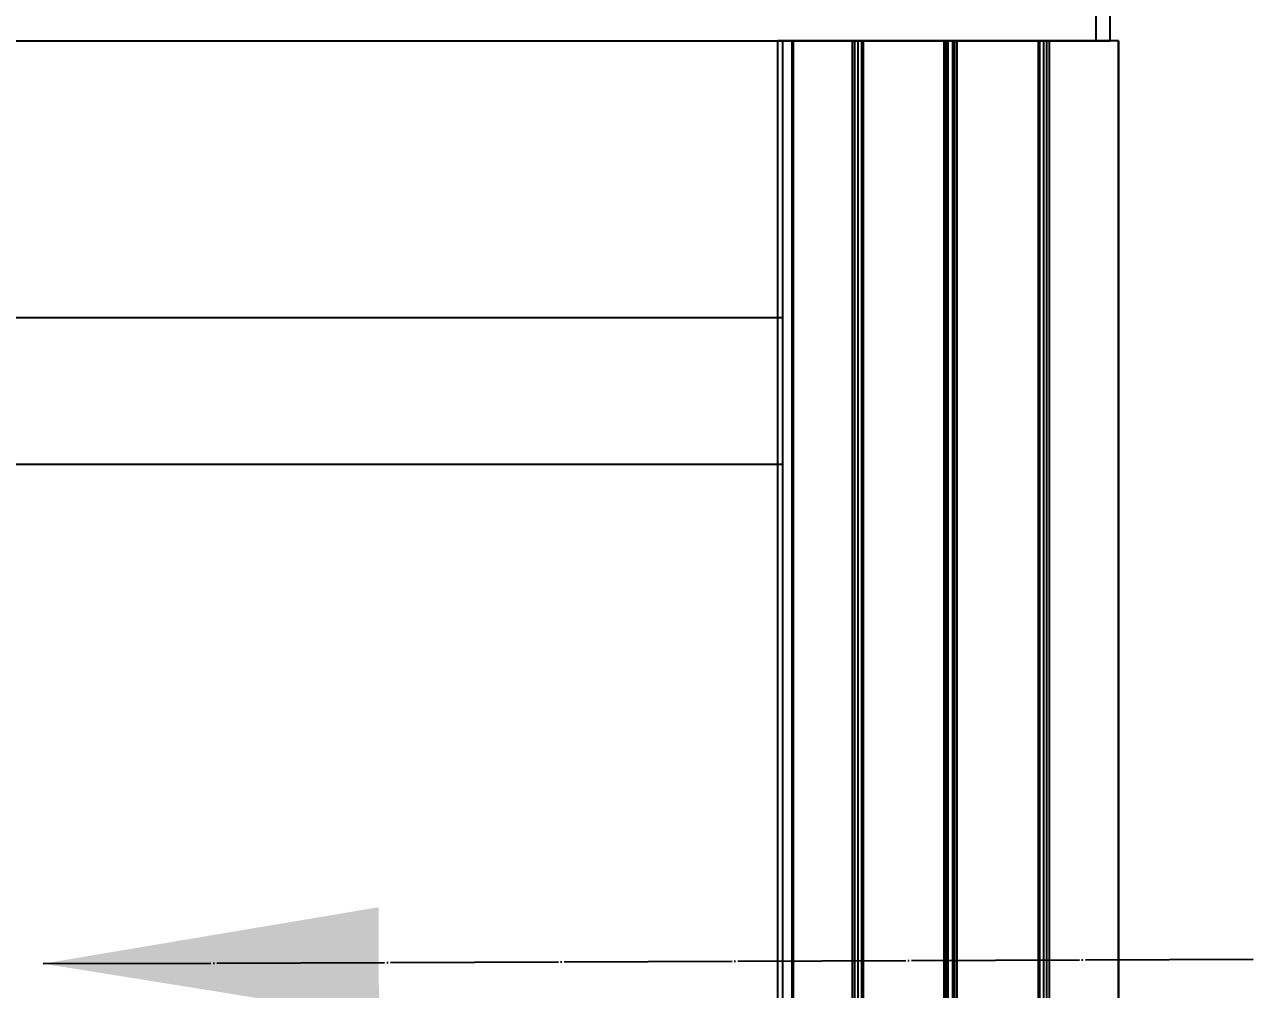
# Model space of a CAD drawing. Header units: millimetres. Extents: x -5505 to 394412, y -8522 to 584759.
# Drawn here: x 30478.4 to 30914.9, y 15261.6 to 15606.6 of the extents above; entities that cross this region are included whole.
import ezdxf

# ---------------------------------------------------------------- set-up
doc = ezdxf.new("R2010")
doc.units = ezdxf.units.MM
doc.linetypes.add('CEN', pattern=[62, 60, -1, 0, -1])
doc.layers.add('지시선', color=1, linetype='CEN', lineweight=20)
doc.styles.get("Standard").update_dxf_attribs({"font": 'arial.ttf'})
doc.dimstyles.new('COAD', dxfattribs={"dimtxt": 100, "dimasz": 100, "dimexe": 1.25, "dimexo": 0.625, "dimtad": 1, "dimtxsty": 'Standard', "dimcen": 0, "dimclrd": 161, "dimclre": 161, "dimclrt": 6, "dimadec": 0, "dimazin": 0, "dimtfac": 1, "dimtmove": 0, "dimatfit": 3, "dimfxl": 0, "dimlwd": 5, "dimarcsym": 0})
doc.dimstyles.new('양쪽화살표지름', dxfattribs={"dimtxt": 3.5, "dimasz": 3.5, "dimexe": 2, "dimexo": 1.5, "dimgap": 0.8, "dimtad": 1, "dimdsep": 46, "dimtxsty": 'Standard', "dimcen": 0, "dimclrd": 1, "dimclre": 1, "dimclrt": 2, "dimazin": 2, "dimtfac": 1, "dimtmove": 0, "dimatfit": 1, "dimfxl": 0, "dimlwd": 25, "dimlwe": 25, "dimarcsym": 0})

# ---------------------------------------------------------------- blocks, each defined once
blk = doc.blocks.new('C-1S DRUM RIGHT')
for p, q in [((112, 252.89), (112, 0)), ((117, 252.89), (117, 0)), ((-500, 0), (117.12, 0)), ((0, 0), (0, -500)), ((120, 0), (120, -500)), ((120.12, 0), (120.12, -500))]:
    blk.add_line(p, q)
at = {"color": 7, "linetype": 'Continuous', "lineweight": 25}
for p, q in [((-1.68, -500), (-1.68, 0)), ((-1.68, -500), (-1.68, 0)), ((3.46, 0), (-1.68, 0)), ((-1.68, 0), (-1.68, 0)), ((3.46, -500), (3.46, 0)), ((3.79, 0), (3.46, 0)), ((3.79, 0), (3.79, -500)), ((24.91, 0), (3.79, 0)), ((24.91, 0), (24.91, -500)), ((25.8, 0), (24.91, 0)), ((25.8, 0), (25.8, -500)), ((26.97, 0), (25.8, 0)), ((26.97, 0), (26.97, -500)), ((28.32, 0), (26.97, 0)), ((28.32, 0), (28.32, -500)), ((28.34, 0), (28.32, 0)), ((28.34, 0), (28.34, -500)), ((28.83, 0), (28.34, 0)), ((28.83, 0), (28.83, -500)), ((57.65, 0), (28.83, 0)), ((57.65, 0), (57.65, -500)), ((58.47, 0), (57.65, 0)), ((58.47, 0), (58.47, -500)), ((59.17, 0), (58.47, 0)), ((59.17, 0), (59.17, -500)), ((60.77, 0), (59.17, 0)), ((60.77, 0), (60.77, -500)), ((61.48, 0), (60.77, 0)), ((61.48, 0), (61.48, -500)), ((62.3, 0), (61.48, 0)), ((62.3, 0), (62.3, -500)), ((91.44, 0), (62.3, 0)), ((91.44, 0), (91.44, -500)), ((91.93, 0), (91.44, 0)), ((91.93, 0), (91.93, -500)), ((91.94, 0), (91.93, 0)), ((91.94, 0), (91.94, -500)), ((93.29, 0), (91.94, 0)), ((93.29, 0), (93.29, -500)), ((94.46, 0), (93.29, 0)), ((94.46, 0), (94.46, -500)), ((95.35, 0), (94.46, 0)), ((95.35, 0), (95.35, -500)), ((120.12, 0), (95.35, 0)), ((120.12, 0), (120.12, -500))]:
    blk.add_line(p, q, dxfattribs=at)
blk = doc.blocks.new('*D256')
at = {"color": 161, "linetype": 'Continuous', "lineweight": -2, "transparency": 16777216}
for p, q in [((30327.33, 15853.6), (31870.77, 15853.6)), ((30327.33, 14600.71), (31870.77, 14600.71))]:
    blk.add_line(p, q, dxfattribs=at)
at = {"color": 161, "linetype": 'Continuous', "lineweight": 5, "transparency": 16777216}
blk.add_line((31869.52, 14700.71), (31869.52, 15753.6), dxfattribs=at)
at = {"color": 161, "transparency": 16777216}
for points in [[(31852.85, 15753.6), (31886.18, 15753.6), (31869.52, 15853.6)], [(31852.85, 14700.71), (31886.18, 14700.71), (31869.52, 14600.71)]]:
    blk.add_solid(points, dxfattribs=at)
at = {"color": 6, "transparency": 16777216, "insert": (31808.8, 15227.16), "char_height": 100, "attachment_point": 5, "rotation": 90}
blk.add_mtext('1252,89', dxfattribs=at)
blk = doc.blocks.new('지시선_sheet')
at = {"layer": '지시선', "annotation_type": 0, "has_hookline": 1, "hookline_direction": 0, "text_width": 732.55}
blk.add_leader([(-4.31, 0.18), (588.07, 2.34), (1202.18, 1064.33), (1322.18, 1064.33)], dimstyle='양쪽화살표지름', override={"dimasz": 120, "dimgap": 0.8, "dimtad": 0}, dxfattribs=at)

msp = doc.modelspace()

# ---------------------------------------------------------------- linework, layer by layer
for p, q in [((28749.336, 15501.873), (30749.336, 15501.873)), ((28749.336, 15449.383), (30749.336, 15449.383))]:
    msp.add_line(p, q)

# ---------------------------------------------------------------- block references
for name, p in [('지시선_sheet', (30489.336, 15270.713)), ('C-1S DRUM RIGHT', (30749.336, 15600.713))]:
    msp.add_blockref(name, p)

# ---------------------------------------------------------------- dimensions: what is measured, and where the dimension line sits
dim = msp.add_linear_dim(base=(31869.518, 15853.604), p1=(30326.709, 14600.713), p2=(30326.709, 15853.604), angle=90, dimstyle='COAD')
dim.commit()
dim.dimension.update_dxf_attribs({"geometry": '*D256', "text_midpoint": (31808.798, 15227.158)})

doc.saveas('drawing.dxf')
